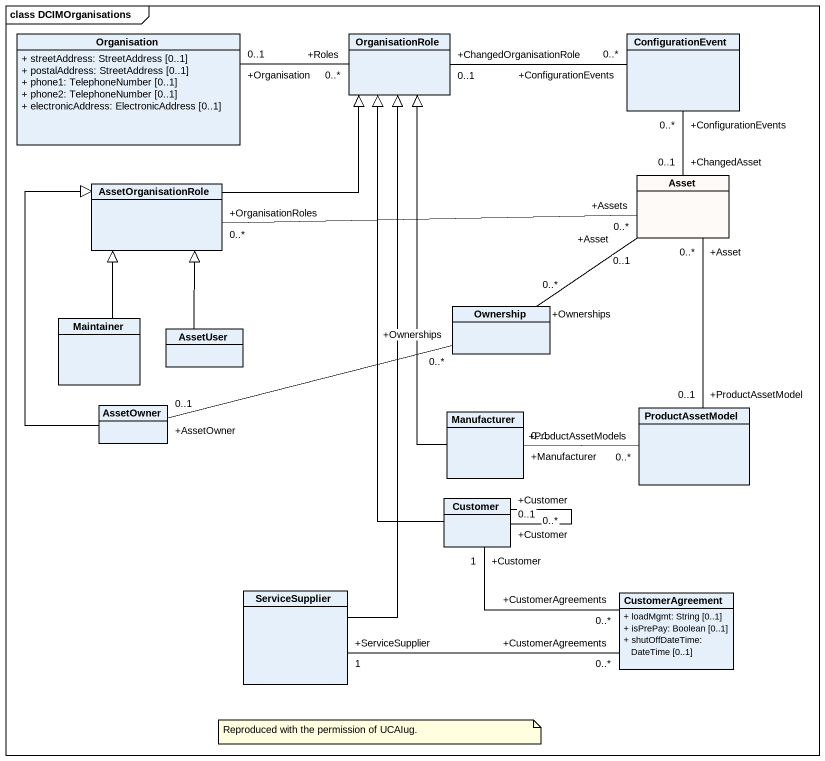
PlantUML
@startuml
mainframe class DCIMOrganisations
hide circle
hide empty members
skinparam classAttributeIconSize 0
class Organisation {
  + streetAddress: StreetAddress [0..1]
  + postalAddress: StreetAddress [0..1]
  + phone1: TelephoneNumber [0..1]
  + phone2: TelephoneNumber [0..1]
  + electronicAddress: ElectronicAddress [0..1]
}
class OrganisationRole
class ConfigurationEvent
class AssetOrganisationRole
class Asset #FEFAF7
class Maintainer
class AssetUser
class Ownership
class AssetOwner
class Manufacturer
class ProductAssetModel
class Customer
class ServiceSupplier
class CustomerAgreement {
  + loadMgmt: String [0..1]
  + isPrePay: Boolean [0..1]
  + shutOffDateTime: DateTime [0..1]
}
OrganisationRole "+Roles\n0..*" -left- "+Organisation\n0..1" Organisation
OrganisationRole "+ChangedOrganisationRole\n0..1" -right- "+ConfigurationEvents\n0..*" ConfigurationEvent
AssetOrganisationRole -up-|> OrganisationRole
Asset "+ChangedAsset\n0..1" -up- "+ConfigurationEvents\n0..*" ConfigurationEvent
Asset "+Assets\n0..*" -left- "+OrganisationRoles\n0..*" AssetOrganisationRole
Asset "+Asset\n0..*" -- "+ProductAssetModel\n0..1" ProductAssetModel
Maintainer -up-|> AssetOrganisationRole
AssetUser -up-|> AssetOrganisationRole
Ownership "+Ownerships\n0..*" -up- "+Asset\n0..1" Asset
Ownership "+Ownerships\n0..*" -left- "+AssetOwner\n0..1" AssetOwner
AssetOwner -up-|> AssetOrganisationRole
Manufacturer -up-|> OrganisationRole
ProductAssetModel "+ProductAssetModels\n0..*" -left- "+Manufacturer\n0..1" Manufacturer
Customer -up-|> OrganisationRole
Customer "+Customer\n0..1" -- "+Customer\n0..*" Customer
Customer "+Customer\n1" -right- "+CustomerAgreements\n0..*" CustomerAgreement
ServiceSupplier -up-|> OrganisationRole
ServiceSupplier "+ServiceSupplier\n1" -right- "+CustomerAgreements\n0..*" CustomerAgreement
note as N1
  Reproduced with the permission of UCAIug.
end note
@enduml
